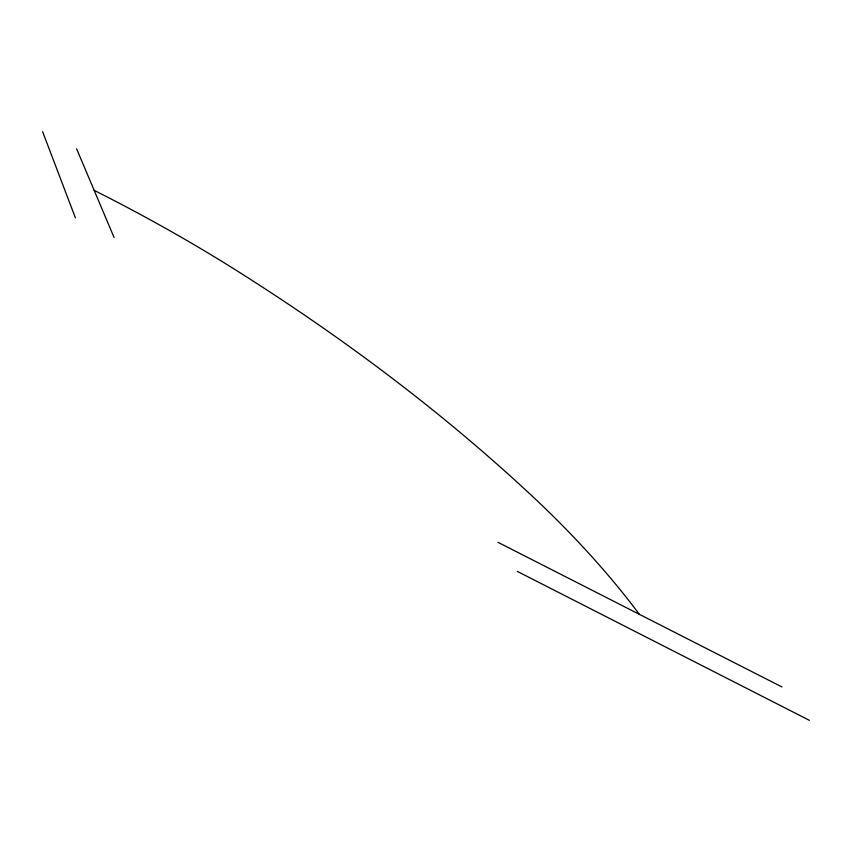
<?xml version="1.0" encoding="UTF-8"?>
<svg xmlns="http://www.w3.org/2000/svg" width="852" height="852" viewBox="0 0 852 852"><rect width="100%" height="100%" fill="white"/><g stroke="black" fill="none" stroke-linecap="round" stroke-linejoin="round"><path stroke-width="1.28" d="M498.015 542.33L781.944 686.946M517.377 571.426L809.4 720.345M76.605 148.791L114.051 237.431M42.6 131.655L75.413 217.888M639.373 614.324A1126.589 562.245 16.1 0 0 535.045 498.761C442.507 411.985 340.459 335.784 233.097 268.359A1060.346 457.002 15.2 0 0 94.146 190.315"/></g></svg>
